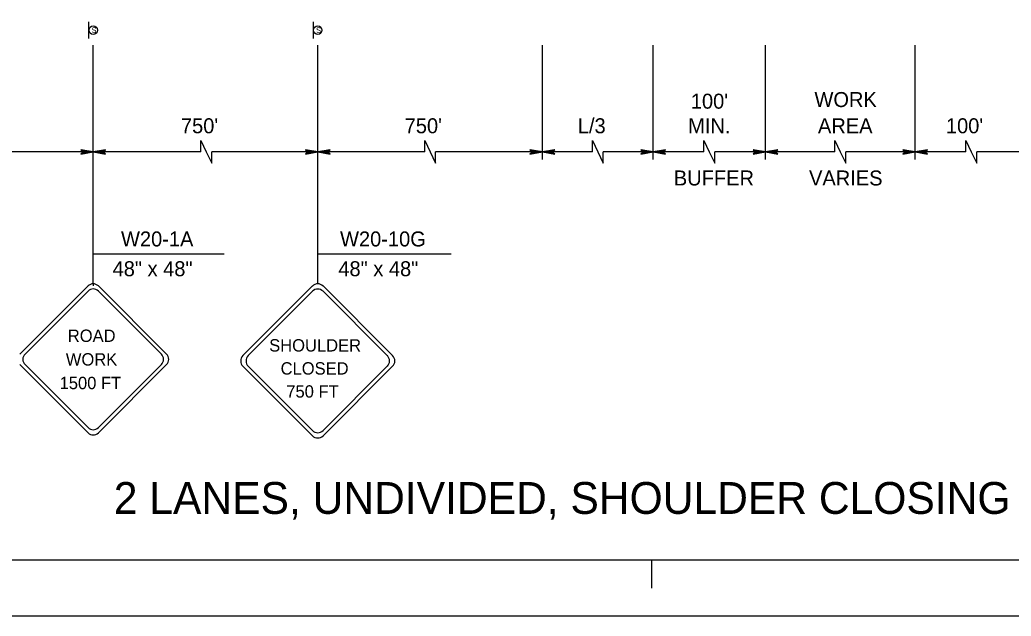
# Model space of a CAD drawing. Extents: x 499945 to 500993, y 499985 to 500645.
# Drawn here: x 500296.3 to 500561, y 499985 to 500144.1 of the extents above; entities that cross this region are included whole.
import ezdxf

# ---------------------------------------------------------------- set-up
doc = ezdxf.new("R2010")
doc.units = 0
for name, color, linetype in [('1', 7, 'Continuous'), ('24', 7, 'Continuous'), ('39', 7, 'Continuous'), ('41', 7, 'Continuous'), ('5', 7, 'Continuous'), ('56', 7, 'Continuous'), ('60', 7, 'Continuous')]:
    doc.layers.add(name, color=color, linetype=linetype)

msp = doc.modelspace()

# ---------------------------------------------------------------- linework, layer by layer
at = {"layer": '1'}
for p, q in [((500315.91, 500073.68), (500315.91, 500137.36)), ((500375.86, 500099.75), (500375.86, 500137.36)), ((500375.86, 500073.68), (500375.86, 500137.36)), ((500435.82, 500106.89), (500435.82, 500137.36)), ((500465.4, 500106.89), (500465.4, 500137.36)), ((500495.37, 500106.89), (500495.37, 500137.36)), ((500535.34, 500106.89), (500535.34, 500137.36)), ((500344.67, 500108.88), (500344.67, 500111.88)), ((500344.67, 500111.88), (500346.11, 500108.88)), ((500404.4, 500108.88), (500404.4, 500111.88)), ((500404.4, 500111.88), (500405.84, 500108.88)), ((500449.17, 500108.88), (500449.17, 500111.88)), ((500449.17, 500111.88), (500450.61, 500108.88)), ((500478.94, 500108.88), (500478.94, 500111.88)), ((500478.94, 500111.88), (500480.38, 500108.88)), ((500513.92, 500108.88), (500513.92, 500111.88)), ((500513.92, 500111.88), (500515.36, 500108.88)), ((500548.89, 500108.88), (500548.89, 500111.88)), ((500548.89, 500111.88), (500550.33, 500108.88)), ((500315.91, 500108.88), (500279.88, 500108.88)), ((500344.67, 500108.88), (500316.36, 500108.88)), ((500346.11, 500108.88), (500347.55, 500105.89)), ((500347.55, 500105.89), (500347.55, 500108.88)), ((500375.86, 500108.88), (500347.55, 500108.88)), ((500404.4, 500108.88), (500375.86, 500108.88)), ((500405.84, 500108.88), (500407.28, 500105.89)), ((500407.28, 500105.89), (500407.28, 500108.88)), ((500435.82, 500108.88), (500407.28, 500108.88)), ((500449.17, 500108.88), (500435.82, 500108.88)), ((500450.61, 500108.88), (500452.05, 500105.89)), ((500452.05, 500105.89), (500452.05, 500108.88)), ((500465.4, 500108.88), (500452.05, 500108.88)), ((500478.94, 500108.88), (500465.4, 500108.88)), ((500480.38, 500108.88), (500481.83, 500105.89)), ((500481.83, 500105.89), (500481.83, 500108.88)), ((500495.37, 500108.88), (500481.83, 500108.88)), ((500513.92, 500108.88), (500495.37, 500108.88)), ((500515.36, 500108.88), (500516.8, 500105.89)), ((500516.8, 500105.89), (500516.8, 500108.88)), ((500535.34, 500108.88), (500516.8, 500108.88)), ((500548.89, 500108.88), (500535.34, 500108.88)), ((500550.33, 500108.88), (500551.77, 500105.89)), ((500551.77, 500105.89), (500551.77, 500108.88)), ((500565.32, 500108.88), (500551.77, 500108.88)), ((500315.91, 500081.68), (500350.88, 500081.68)), ((500375.86, 500081.68), (500411.45, 500081.68)), ((500000, 500000), (500990, 500000)), ((500465, 499992.5), (500465, 500000)), ((500993, 499985), (499944.83, 499985))]:
    msp.add_line(p, q, dxfattribs=at)
at = {"layer": '24'}
for points in [[(500315.91, 500108.88), (500312.58, 500109.47), (500313.38, 500108.88), (500312.6, 500108.31), (500315.91, 500108.88), (500315.69, 500108.88), (500312.68, 500109.43), (500313.44, 500108.88), (500312.74, 500108.35), (500315.57, 500108.87), (500315.46, 500108.88), (500312.88, 500109.34), (500313.46, 500108.88), (500312.86, 500108.43), (500315.41, 500108.88), (500315.3, 500108.87), (500313.04, 500109.27), (500313.48, 500108.88), (500313.03, 500108.48), (500314.98, 500108.87), (500314.79, 500108.87), (500313.21, 500109.19), (500313.52, 500108.89), (500313.19, 500108.56), (500314.75, 500108.88), (500314.58, 500108.9), (500313.39, 500109.1), (500313.62, 500108.87), (500313.37, 500108.64), (500314.41, 500108.88), (500314.25, 500108.9), (500313.53, 500109.04), (500313.65, 500108.88), (500313.46, 500108.7), (500314.16, 500108.89), (500313.69, 500109), (500313.76, 500108.87), (500313.56, 500108.74), (500314.04, 500108.87), (500313.74, 500108.94), (500313.87, 500108.84), (500313.72, 500108.78), (500313.86, 500108.88), (500313.79, 500108.89)], [(500315.91, 500108.88), (500319.23, 500108.3), (500318.44, 500108.88), (500319.21, 500109.46), (500315.91, 500108.88), (500316.13, 500108.89), (500319.14, 500108.34), (500318.38, 500108.89), (500319.08, 500109.42), (500316.25, 500108.9), (500316.36, 500108.88), (500318.94, 500108.43), (500318.36, 500108.89), (500318.95, 500109.34), (500316.41, 500108.88), (500316.52, 500108.9), (500318.77, 500108.49), (500318.33, 500108.88), (500318.78, 500109.29), (500316.84, 500108.9), (500317.03, 500108.9), (500318.61, 500108.58), (500318.3, 500108.88), (500318.63, 500109.21), (500317.06, 500108.88), (500317.24, 500108.87), (500318.43, 500108.67), (500318.2, 500108.9), (500318.44, 500109.13), (500317.4, 500108.88), (500317.57, 500108.87), (500318.28, 500108.73), (500318.16, 500108.89), (500318.36, 500109.07), (500317.66, 500108.88), (500318.12, 500108.77), (500318.05, 500108.9), (500318.26, 500109.03), (500317.77, 500108.9), (500318.08, 500108.83), (500317.95, 500108.93), (500318.1, 500108.99), (500317.95, 500108.89), (500318.03, 500108.88)], [(500375.86, 500108.88), (500372.54, 500109.47), (500373.33, 500108.88), (500372.56, 500108.31), (500375.86, 500108.88), (500375.64, 500108.88), (500372.63, 500109.43), (500373.39, 500108.88), (500372.69, 500108.35), (500375.52, 500108.87), (500375.41, 500108.88), (500372.83, 500109.34), (500373.41, 500108.88), (500372.82, 500108.43), (500375.36, 500108.88), (500375.25, 500108.87), (500373, 500109.27), (500373.43, 500108.88), (500372.99, 500108.48), (500374.93, 500108.87), (500374.74, 500108.87), (500373.16, 500109.19), (500373.47, 500108.89), (500373.14, 500108.56), (500374.71, 500108.88), (500374.53, 500108.9), (500373.34, 500109.1), (500373.57, 500108.87), (500373.33, 500108.64), (500374.37, 500108.88), (500374.2, 500108.9), (500373.49, 500109.04), (500373.61, 500108.88), (500373.41, 500108.7), (500374.11, 500108.89), (500373.65, 500109), (500373.72, 500108.87), (500373.51, 500108.74), (500374, 500108.87), (500373.69, 500108.94), (500373.82, 500108.84), (500373.67, 500108.78), (500373.82, 500108.88), (500373.74, 500108.89)], [(500375.86, 500108.88), (500379.19, 500108.3), (500378.39, 500108.88), (500379.17, 500109.46), (500375.86, 500108.88), (500376.08, 500108.89), (500379.09, 500108.34), (500378.33, 500108.89), (500379.03, 500109.42), (500376.2, 500108.9), (500376.31, 500108.88), (500378.89, 500108.43), (500378.31, 500108.89), (500378.91, 500109.34), (500376.36, 500108.88), (500376.47, 500108.9), (500378.73, 500108.49), (500378.29, 500108.88), (500378.74, 500109.29), (500376.79, 500108.9), (500376.98, 500108.9), (500378.56, 500108.58), (500378.25, 500108.88), (500378.58, 500109.21), (500377.02, 500108.88), (500377.19, 500108.87), (500378.38, 500108.67), (500378.15, 500108.9), (500378.4, 500109.13), (500377.36, 500108.88), (500377.52, 500108.87), (500378.24, 500108.73), (500378.12, 500108.89), (500378.31, 500109.07), (500377.61, 500108.88), (500378.08, 500108.77), (500378.01, 500108.9), (500378.21, 500109.03), (500377.73, 500108.9), (500378.03, 500108.83), (500377.9, 500108.93), (500378.05, 500108.99), (500377.91, 500108.89), (500377.98, 500108.88)], [(500435.82, 500108.88), (500432.49, 500109.47), (500433.29, 500108.88), (500432.51, 500108.31), (500435.82, 500108.88), (500435.6, 500108.88), (500432.59, 500109.43), (500433.35, 500108.88), (500432.64, 500108.35), (500435.48, 500108.87), (500435.37, 500108.88), (500432.79, 500109.34), (500433.37, 500108.88), (500432.77, 500108.43), (500435.32, 500108.88), (500435.2, 500108.87), (500432.95, 500109.27), (500433.39, 500108.88), (500432.94, 500108.48), (500434.88, 500108.87), (500434.7, 500108.87), (500433.12, 500109.19), (500433.43, 500108.89), (500433.09, 500108.56), (500434.66, 500108.88), (500434.49, 500108.9), (500433.3, 500109.1), (500433.53, 500108.87), (500433.28, 500108.64), (500434.32, 500108.88), (500434.15, 500108.9), (500433.44, 500109.04), (500433.56, 500108.88), (500433.37, 500108.7), (500434.07, 500108.89), (500433.6, 500109), (500433.67, 500108.87), (500433.47, 500108.74), (500433.95, 500108.87), (500433.65, 500108.94), (500433.77, 500108.84), (500433.63, 500108.78), (500433.77, 500108.88), (500433.7, 500108.89)], [(500435.82, 500108.88), (500439.14, 500108.3), (500438.35, 500108.88), (500439.12, 500109.46), (500435.82, 500108.88), (500436.04, 500108.89), (500439.05, 500108.34), (500438.28, 500108.89), (500438.99, 500109.42), (500436.16, 500108.9), (500436.27, 500108.88), (500438.85, 500108.43), (500438.27, 500108.89), (500438.86, 500109.34), (500436.32, 500108.88), (500436.43, 500108.9), (500438.68, 500108.49), (500438.24, 500108.88), (500438.69, 500109.29), (500436.75, 500108.9), (500436.94, 500108.9), (500438.51, 500108.58), (500438.21, 500108.88), (500438.54, 500109.21), (500436.97, 500108.88), (500437.15, 500108.87), (500438.33, 500108.67), (500438.11, 500108.9), (500438.35, 500109.13), (500437.31, 500108.88), (500437.48, 500108.87), (500438.19, 500108.73), (500438.07, 500108.89), (500438.27, 500109.07), (500437.56, 500108.88), (500438.03, 500108.77), (500437.96, 500108.9), (500438.17, 500109.03), (500437.68, 500108.9), (500437.99, 500108.83), (500437.86, 500108.93), (500438.01, 500108.99), (500437.86, 500108.89), (500437.94, 500108.88)], [(500465.4, 500108.88), (500462.07, 500109.47), (500462.87, 500108.88), (500462.09, 500108.31), (500465.4, 500108.88), (500465.18, 500108.88), (500462.17, 500109.43), (500462.93, 500108.88), (500462.22, 500108.35), (500465.06, 500108.87), (500464.95, 500108.88), (500462.37, 500109.34), (500462.95, 500108.88), (500462.35, 500108.43), (500464.9, 500108.88), (500464.78, 500108.87), (500462.53, 500109.27), (500462.97, 500108.88), (500462.52, 500108.48), (500464.46, 500108.87), (500464.28, 500108.87), (500462.7, 500109.19), (500463, 500108.89), (500462.67, 500108.56), (500464.24, 500108.88), (500464.06, 500108.9), (500462.88, 500109.1), (500463.11, 500108.87), (500462.86, 500108.64), (500463.9, 500108.88), (500463.73, 500108.9), (500463.02, 500109.04), (500463.14, 500108.88), (500462.94, 500108.7), (500463.65, 500108.89), (500463.18, 500109), (500463.25, 500108.87), (500463.05, 500108.74), (500463.53, 500108.87), (500463.23, 500108.94), (500463.35, 500108.84), (500463.21, 500108.78), (500463.35, 500108.88), (500463.28, 500108.89)], [(500465.4, 500108.88), (500468.72, 500108.3), (500467.93, 500108.88), (500468.7, 500109.46), (500465.4, 500108.88), (500465.62, 500108.89), (500468.63, 500108.34), (500467.86, 500108.89), (500468.57, 500109.42), (500465.74, 500108.9), (500465.85, 500108.88), (500468.43, 500108.43), (500467.85, 500108.89), (500468.44, 500109.34), (500465.9, 500108.88), (500466.01, 500108.9), (500468.26, 500108.49), (500467.82, 500108.88), (500468.27, 500109.29), (500466.33, 500108.9), (500466.52, 500108.9), (500468.09, 500108.58), (500467.79, 500108.88), (500468.12, 500109.21), (500466.55, 500108.88), (500466.73, 500108.87), (500467.91, 500108.67), (500467.69, 500108.9), (500467.93, 500109.13), (500466.89, 500108.88), (500467.06, 500108.87), (500467.77, 500108.73), (500467.65, 500108.89), (500467.85, 500109.07), (500467.14, 500108.88), (500467.61, 500108.77), (500467.54, 500108.9), (500467.75, 500109.03), (500467.26, 500108.9), (500467.57, 500108.83), (500467.44, 500108.93), (500467.59, 500108.99), (500467.44, 500108.89), (500467.52, 500108.88)], [(500495.37, 500108.88), (500492.05, 500109.47), (500492.84, 500108.88), (500492.07, 500108.31), (500495.37, 500108.88), (500495.15, 500108.88), (500492.14, 500109.43), (500492.91, 500108.88), (500492.2, 500108.35), (500495.03, 500108.87), (500494.92, 500108.88), (500492.34, 500109.34), (500492.92, 500108.88), (500492.33, 500108.43), (500494.87, 500108.88), (500494.76, 500108.87), (500492.51, 500109.27), (500492.95, 500108.88), (500492.5, 500108.48), (500494.44, 500108.87), (500494.25, 500108.87), (500492.67, 500109.19), (500492.98, 500108.89), (500492.65, 500108.56), (500494.22, 500108.88), (500494.04, 500108.9), (500492.86, 500109.1), (500493.08, 500108.87), (500492.84, 500108.64), (500493.88, 500108.88), (500493.71, 500108.9), (500493, 500109.04), (500493.12, 500108.88), (500492.92, 500108.7), (500493.62, 500108.89), (500493.16, 500109), (500493.23, 500108.87), (500493.02, 500108.74), (500493.51, 500108.87), (500493.2, 500108.94), (500493.33, 500108.84), (500493.18, 500108.78), (500493.33, 500108.88), (500493.25, 500108.89)], [(500495.37, 500108.88), (500498.7, 500108.3), (500497.9, 500108.88), (500498.68, 500109.46), (500495.37, 500108.88), (500495.59, 500108.89), (500498.6, 500108.34), (500497.84, 500108.89), (500498.55, 500109.42), (500495.71, 500108.9), (500495.82, 500108.88), (500498.4, 500108.43), (500497.82, 500108.89), (500498.42, 500109.34), (500495.87, 500108.88), (500495.98, 500108.9), (500498.24, 500108.49), (500497.8, 500108.88), (500498.25, 500109.29), (500496.31, 500108.9), (500496.49, 500108.9), (500498.07, 500108.58), (500497.76, 500108.88), (500498.1, 500109.21), (500496.53, 500108.88), (500496.7, 500108.87), (500497.89, 500108.67), (500497.66, 500108.9), (500497.91, 500109.13), (500496.87, 500108.88), (500497.04, 500108.87), (500497.75, 500108.73), (500497.63, 500108.89), (500497.82, 500109.07), (500497.12, 500108.88), (500497.59, 500108.77), (500497.52, 500108.9), (500497.72, 500109.03), (500497.24, 500108.9), (500497.54, 500108.83), (500497.42, 500108.93), (500497.56, 500108.99), (500497.42, 500108.89), (500497.49, 500108.88)], [(500535.34, 500108.88), (500532.02, 500109.47), (500532.81, 500108.88), (500532.04, 500108.31), (500535.34, 500108.88), (500535.12, 500108.88), (500532.11, 500109.43), (500532.88, 500108.88), (500532.17, 500108.35), (500535, 500108.87), (500534.89, 500108.88), (500532.31, 500109.34), (500532.89, 500108.88), (500532.3, 500108.43), (500534.84, 500108.88), (500534.73, 500108.87), (500532.48, 500109.27), (500532.92, 500108.88), (500532.47, 500108.48), (500534.41, 500108.87), (500534.22, 500108.87), (500532.64, 500109.19), (500532.95, 500108.89), (500532.62, 500108.56), (500534.19, 500108.88), (500534.01, 500108.9), (500532.82, 500109.1), (500533.05, 500108.87), (500532.81, 500108.64), (500533.85, 500108.88), (500533.68, 500108.9), (500532.97, 500109.04), (500533.09, 500108.88), (500532.89, 500108.7), (500533.59, 500108.89), (500533.13, 500109), (500533.2, 500108.87), (500532.99, 500108.74), (500533.48, 500108.87), (500533.17, 500108.94), (500533.3, 500108.84), (500533.15, 500108.78), (500533.3, 500108.88), (500533.22, 500108.89)], [(500535.34, 500108.88), (500538.67, 500108.3), (500537.87, 500108.88), (500538.65, 500109.46), (500535.34, 500108.88), (500535.56, 500108.89), (500538.57, 500108.34), (500537.81, 500108.89), (500538.52, 500109.42), (500535.68, 500108.9), (500535.79, 500108.88), (500538.37, 500108.43), (500537.79, 500108.89), (500538.39, 500109.34), (500535.84, 500108.88), (500535.95, 500108.9), (500538.21, 500108.49), (500537.77, 500108.88), (500538.22, 500109.29), (500536.28, 500108.9), (500536.46, 500108.9), (500538.04, 500108.58), (500537.73, 500108.88), (500538.06, 500109.21), (500536.5, 500108.88), (500536.67, 500108.87), (500537.86, 500108.67), (500537.63, 500108.9), (500537.88, 500109.13), (500536.84, 500108.88), (500537, 500108.87), (500537.72, 500108.73), (500537.6, 500108.89), (500537.79, 500109.07), (500537.09, 500108.88), (500537.56, 500108.77), (500537.49, 500108.9), (500537.69, 500109.03), (500537.21, 500108.9), (500537.51, 500108.83), (500537.39, 500108.93), (500537.53, 500108.99), (500537.39, 500108.89), (500537.46, 500108.88)]]:
    msp.add_lwpolyline(points, dxfattribs=at)
at = {"layer": '41'}
msp.add_lwpolyline([(499944.83, 500645), (500993, 500645), (500993, 499985), (499944.83, 499985)], close=True, dxfattribs=at)
at = {"layer": '5'}
msp.add_line((500315.91, 500073.68), (500315.91, 500073.11), dxfattribs=at)
at = {"layer": '56'}
for p, q in [((500314.78, 500139.11), (500314.78, 500143.61)), ((500374.74, 500139.11), (500374.74, 500143.61)), ((500296.32, 500054.91), (500314.52, 500073.11)), ((500297.71, 500054.91), (500314.52, 500071.72)), ((500317.29, 500073.11), (500335.49, 500054.91)), ((500317.29, 500071.72), (500334.11, 500054.91)), ((500355.88, 500054.53), (500374.45, 500073.1)), ((500357.29, 500054.53), (500374.45, 500071.68)), ((500377.28, 500073.1), (500395.85, 500054.53)), ((500377.28, 500071.68), (500394.43, 500054.53)), ((500296.32, 500052.14), (500314.52, 500033.94)), ((500297.71, 500052.14), (500314.52, 500035.32)), ((500317.29, 500035.32), (500334.11, 500052.14)), ((500317.29, 500033.94), (500335.49, 500052.14)), ((500355.88, 500051.7), (500374.45, 500033.13)), ((500357.29, 500051.7), (500374.45, 500034.54)), ((500377.28, 500034.54), (500394.43, 500051.7)), ((500377.28, 500033.13), (500395.85, 500051.7))]:
    msp.add_line(p, q, dxfattribs=at)
for centre in [(500315.91, 500141.36), (500375.86, 500141.36)]:
    msp.add_circle(centre, 1.12, dxfattribs=at)
for centre, radius, start, end in [((500315.91, 500071.72), 1.96, 45, 135), ((500315.91, 500070.34), 1.96, 45, 135), ((500375.86, 500071.68), 2, 45, 135), ((500375.86, 500070.27), 2, 45, 135), ((500299.09, 500053.52), 1.96, 135, 225), ((500332.72, 500053.52), 1.96, 315, 45), ((500334.11, 500053.52), 1.96, 315, 45), ((500357.29, 500053.11), 2, 135, 225), ((500358.7, 500053.11), 2, 135, 225), ((500393.02, 500053.11), 2, 315, 45), ((500394.43, 500053.11), 2, 315, 45), ((500315.91, 500036.71), 1.96, 225, 315), ((500375.86, 500035.95), 2, 225, 315), ((500315.91, 500035.32), 1.96, 225, 315), ((500375.86, 500034.54), 2, 225, 315)]:
    msp.add_arc(centre, radius, start, end, dxfattribs=at)
at = {"layer": '60'}
for p, q in [((500315.91, 500073.68), (500315.91, 500073.68)), ((500375.86, 500073.68), (500375.86, 500073.68)), ((500315.91, 500033.36), (500315.91, 500033.36)), ((500375.86, 500032.54), (500375.86, 500032.54))]:
    msp.add_line(p, q, dxfattribs=at)
for centre in [(500315.91, 500141.36), (500375.86, 500141.36)]:
    msp.add_circle(centre, 1.12, dxfattribs=at)

# ---------------------------------------------------------------- texts
at = {"layer": '1'}
for s, p in [("750'", (500339.33, 500113.85)), ("750'", (500399.06, 500113.85)), ('L/3', (500445.28, 500113.85)), ('W20-1A', (500323.34, 500083.65)), ('W20-10G', (500381.81, 500083.65)), ('48" x 48"', (500321.09, 500075.71)), ('48" x 48"', (500381.35, 500075.71))]:
    msp.add_text(s, height=4, dxfattribs=at).set_placement(p)
at = {"layer": '39'}
for s, height, p in [('WORK', 4, (500508.46, 500120.85)), ("100'", 4, (500475.45, 500120.41)), ('MIN.', 4, (500474.74, 500113.85)), ('AREA', 4, (500509.39, 500113.85)), ("100'", 4, (500543.55, 500113.85)), ('BUFFER', 4, (500470.92, 500099.92)), ('VARIES', 4, (500507.01, 500099.92)), ('ROAD', 3.3, (500309.13, 500058.17)), ('SHOULDER', 3.3, (500362.89, 500055.61)), ('WORK', 3.3, (500308.6, 500051.87)), ('CLOSED', 3.3, (500365.94, 500049.46)), ('1500 FT', 3.3, (500306.94, 500045.57)), ('750 FT', 3.3, (500367.46, 500043.31))]:
    msp.add_text(s, height=height, dxfattribs=at).set_placement(p)
at = {"layer": '5'}
msp.add_text('2 LANES, UNDIVIDED, SHOULDER CLOSING', height=8.5, dxfattribs=at).set_placement((500321.41, 500012.29))
at = {"layer": '56'}
for p in [(500315.45, 500140.61), (500375.4, 500140.61)]:
    msp.add_text('S', height=1.5, dxfattribs=at).set_placement(p)

doc.saveas('drawing.dxf')
